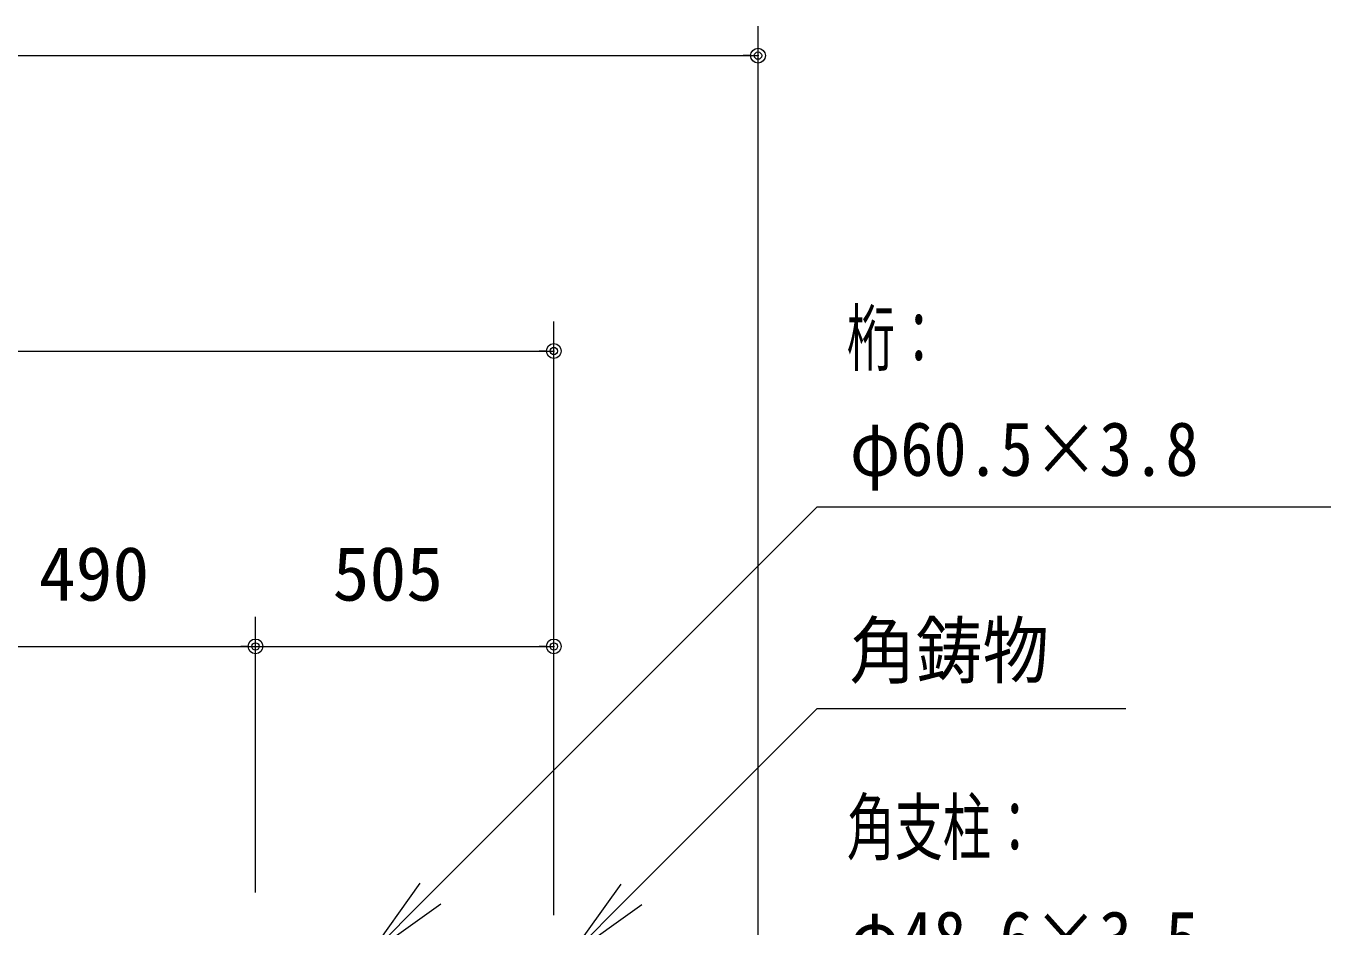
# Model space of a CAD drawing. Units: millimetres, scale not verified. Extents: x 0 to 420, y 0 to 297.
# Drawn here: x 144.48 to 188.66, y 113.87 to 144.36 of the extents above; entities that cross this region are included whole.
import ezdxf
from ezdxf.enums import TextEntityAlignment as Align

# ---------------------------------------------------------------- set-up
doc = ezdxf.new("R2010")
doc.units = ezdxf.units.MM
doc.header["$LTSCALE"] = 0.5
doc.header["$PDMODE"] = 32
doc.header["$PDSIZE"] = 0.25
doc.layers.add('LY_6', color=7, linetype='Continuous', lineweight=0)
doc.styles.add('ＭＳ ゴシック', font='')
doc.styles.get('ＭＳ ゴシック').set_extended_font_data('MS Gothic')

# ---------------------------------------------------------------- blocks, each defined once
blk = doc.blocks.new('-022-_DOTBLANK')
at = {"color": 7, "linetype": 'Continuous', "lineweight": 0}
blk.add_line((-0.5, 0), (-1, 0), dxfattribs=at)
blk.add_circle((0, 0), 0.5, dxfattribs=at)
blk = doc.blocks.new('-002-_U2')
at = {"color": 7, "linetype": 'Continuous', "lineweight": 0}
for p, q in [((-1, 0.1667), (0, 0)), ((0, 0), (-1, 0)), ((-1, -0.1667), (0, 0))]:
    blk.add_line(p, q, dxfattribs=at)

msp = doc.modelspace()

# ---------------------------------------------------------------- linework, layer by layer
at = {"layer": 'LY_6'}
for p, q in [((169.2635, 75.2677), (169.2635, 144.3627)), ((43.2365, 143.3627), (169.2635, 143.3627)), ((162.35, 114.2677), (162.35, 134.3627)), ((106.25, 133.3627), (162.35, 133.3627)), ((158.1713, 114.994), (171.2635, 128.0862)), ((171.2635, 128.0862), (172.2635, 128.0862)), ((172.2635, 128.0862), (188.659, 128.0862)), ((152.25, 115.0327), (152.25, 124.3627)), ((152.25, 115.0327), (152.25, 124.3627)), ((162.35, 114.2677), (162.35, 124.3627)), ((142.45, 123.3627), (152.25, 123.3627)), ((152.25, 123.3627), (162.35, 123.3627)), ((164.9717, 114.9663), (171.2635, 121.258)), ((171.2635, 121.258), (172.2635, 121.258)), ((172.2635, 121.258), (181.7167, 121.258))]:
    msp.add_line(p, q, dxfattribs=at)
for p in [(169.2635, 143.3627), (162.35, 133.3627), (152.25, 123.3627), (162.35, 123.3627)]:
    msp.add_point(p, dxfattribs=at)

# ---------------------------------------------------------------- block references
at = {"layer": 'LY_6', "xscale": 0.5, "yscale": 0.5}
for p in [(169.2635, 143.3627), (162.35, 133.3627), (152.25, 123.3627), (162.35, 123.3627)]:
    msp.add_blockref('-022-_DOTBLANK', p, dxfattribs=at)
at = {"layer": 'LY_6'}
for name, p, xscale, yscale, rotation in [('-022-_DOTBLANK', (152.25, 123.3627), 0.5, 0.5, 180), ('-002-_U2', (156.05, 112.8727), 3, 3, 225), ('-002-_U2', (162.8504, 112.8449), 3, 3, 225)]:
    msp.add_blockref(name, p, dxfattribs=dict(at, xscale=xscale, yscale=yscale, rotation=rotation))

# ---------------------------------------------------------------- texts
at = {"layer": 'LY_6', "style": 'ＭＳ ゴシック'}
for s, width, p in [('桁：', 0.65, (172.2683, 132.3362)), ('φ60.5×3.8', 0.9, (172.3737, 128.5862)), ('角鋳物', 0.9, (172.3635, 121.758)), ('角支柱：', 0.65, (172.2683, 115.778)), ('φ48.6×3.5', 0.9, (172.3657, 112.028))]:
    msp.add_text(s, height=1.833, dxfattribs=dict(at, width=width)).set_placement(p, align=Align.BOTTOM_LEFT)
for s, p in [('490', (144.913, 124.3627)), ('505', (154.863, 124.3627))]:
    msp.add_text(s, height=1.833, dxfattribs=at).set_placement(p, align=Align.BOTTOM_LEFT)

doc.saveas('drawing.dxf')
